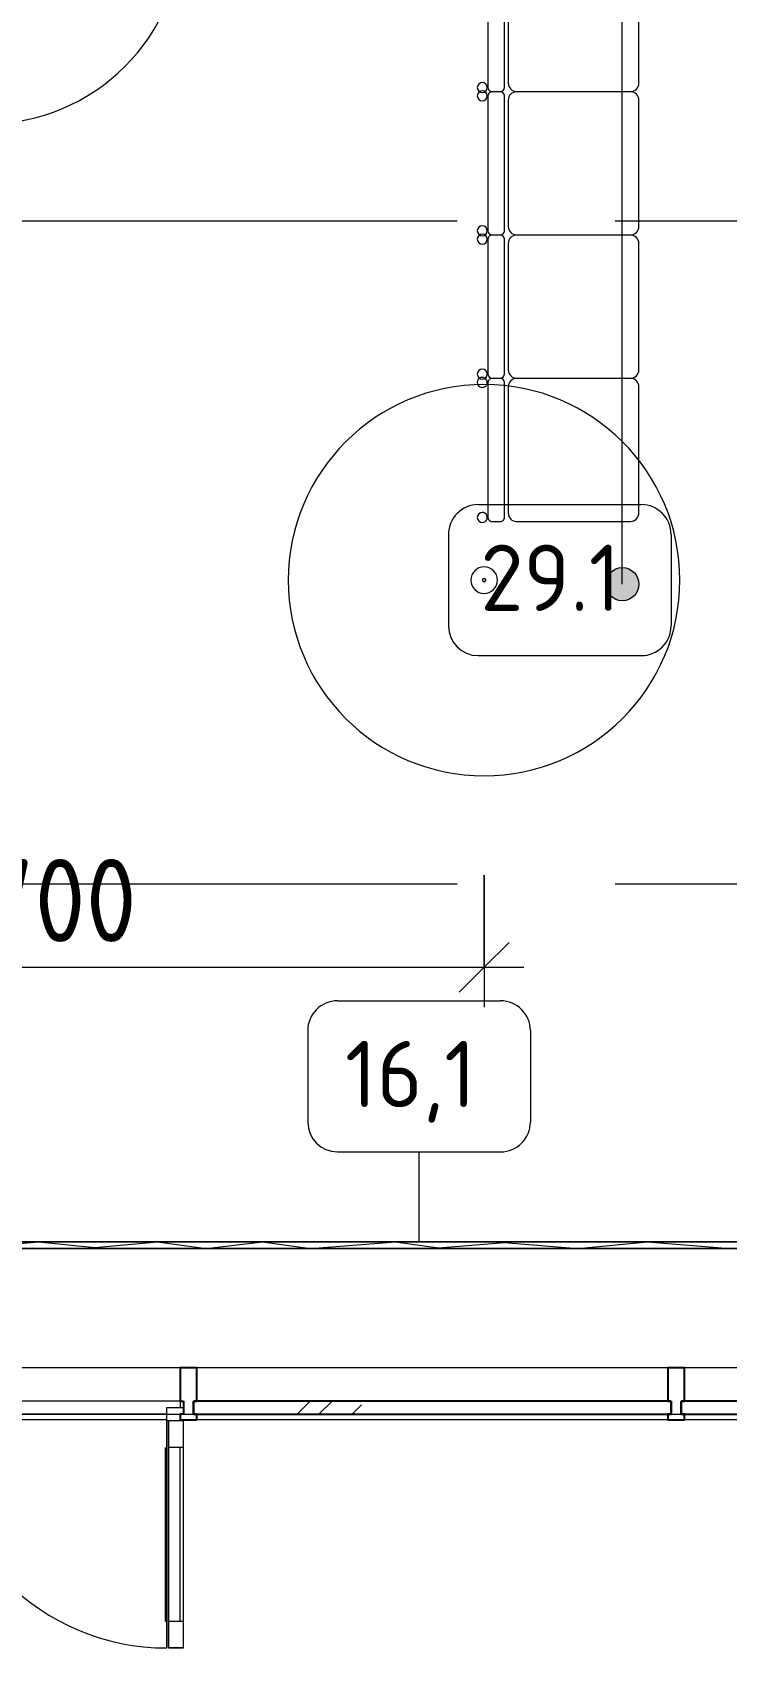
# Model space of a CAD drawing. Header units: millimetres. Extents: x 81566 to 292854, y -8553 to 29000.
# Drawn here: x 102160 to 104252, y 12690 to 17568 of the extents above; entities that cross this region are included whole.
import ezdxf

# ---------------------------------------------------------------- set-up
doc = ezdxf.new("R2010")
doc.units = ezdxf.units.MM
doc.linetypes.add('Осевая', pattern=[3175, 635, -476.25, 1587.5, -476.25])
for name, color, linetype, lineweight in [('A-ANNO-DIMS', 7, 'Continuous', 9), ('A-ANNO-DIMS-100', 7, 'Continuous', 9), ('A-DETL', 7, 'Continuous', 9), ('A-DETL-GENF', 7, 'Continuous', 9), ('A-GLAZ-CURT', 7, 'Continuous', 9), ('A-GLAZ-CURT-1', 7, 'Continuous', 25), ('A-GLAZ-CWMG', 7, 'Continuous', 9), ('A-GLAZ-CWMG-1', 7, 'Continuous', 25), ('G-ANNO-TEXT', 7, 'Continuous', 9), ('I-FURN-IDEN', 7, 'Continuous', 9), ('Оси-2', 7, 'Осевая', 9)]:
    doc.layers.add(name, color=color, linetype=linetype, lineweight=lineweight)
doc.layers.add('A-DOOR-1', color=7, linetype='Continuous', lineweight=9, true_color=0xc0c0c0)
doc.layers.add('I-FURN-1', color=9, linetype='Continuous', lineweight=9, true_color=0x808080)
doc.styles.add('GOST Common', font='GOST_Common.ttf', dxfattribs={"height": 200})
doc.styles.add('ISOCPEUR', font='isocpeur.ttf', dxfattribs={"width": 0.9, "height": 250})
doc.dimstyles.new('ISO-2_5_0_9К_БОЛЬШОЙ', dxfattribs={"dimscale": 304.8, "dimtxt": 248.995294, "dimasz": 0.492126, "dimexe": 0.393701, "dimexo": 0.984252, "dimgap": 0, "dimtad": 1, "dimdec": 0, "dimrnd": 10, "dimzin": 0, "dimdsep": 46, "dimtxsty": 'ISOCPEUR', "dimblk1": 'OBLIQUE', "dimblk2": 'OBLIQUE', "dimsah": 1, "dimcen": 0.09, "dimdle": 0.393701, "dimazin": 0, "dimtfac": 1, "dimtdec": 4, "dimtix": 1, "dimtmove": 0, "dimatfit": 3, "dimfxl": 1, "dimtvp": 1, "dimtolj": 1, "dimtzin": 0, "dimarcsym": 2})

# ---------------------------------------------------------------- blocks, each defined once
blk = doc.blocks.new('Стул Breuer - 1_188-26331327-План расстановки мебели и оборудования 2 этажа в осях 23-33')
at = {"layer": 'I-FURN-1'}
for p, q in [((-215.9, 215.9), (-215.9, -127)), ((190.5, 241.3), (-190.5, 241.3)), ((215.9, -127), (215.9, 215.9)), ((-215.9, -176.2), (-215.9, -200.8)), ((203.2, -163.5), (-203.2, -163.5)), ((-190.5, -152.4), (190.5, -152.4)), ((215.9, -200.8), (215.9, -176.2)), ((-203.2, -213.5), (203.2, -213.5))]:
    blk.add_line(p, q, dxfattribs=at)
for centre, radius, start, end in [((-190.5, 215.9), 25.4, 90, 180), ((190.5, 215.9), 25.4, 0, 90), ((-190.5, -127), 25.4, 180, 270), ((190.5, -127), 25.4, 270, 360), ((-203.2, -176.2), 12.7, 90, 180), ((203.2, -176.2), 12.7, 360, 90), ((-203.5, -230.6), 15.1, 360, 180), ((-203.5, -230.6), 15.1, 180, 360), ((-203.2, -200.8), 12.7, 180, 270), ((203.7, -230.6), 15.1, 360, 180), ((203.7, -230.6), 15.1, 180, 360), ((203.2, -200.8), 12.7, 270, 360)]:
    blk.add_arc(centre, radius, start, end, dxfattribs=at)
blk = doc.blocks.new('Стул Breuer - 1_188-V128-План расстановки мебели и оборудования 2 этажа в осях 23-33')
at = {"layer": 'I-FURN-1'}
for p, q in [((-215.9, 215.9), (-215.9, -127)), ((33.9, 241.3), (-190.5, 241.3)), ((189.4, 241.3), (33.9, 241.3)), ((215.9, -127), (215.9, 215.9)), ((-215.9, -176.2), (-215.9, -200.8)), ((-192.8, -163.5), (-203.2, -163.5)), ((203.2, -163.5), (-192.8, -163.5)), ((-190.5, -152.4), (190.5, -152.4)), ((215.9, -200.8), (215.9, -176.2)), ((-203.2, -213.5), (-196.3, -213.5)), ((-196.3, -213.5), (203.2, -213.5))]:
    blk.add_line(p, q, dxfattribs=at)
for centre, radius, start, end in [((-190.5, 215.9), 25.4, 90, 180), ((190.5, 215.9), 25.4, 60, 90), ((190.5, 215.9), 25.4, 0, 57.5821), ((-190.5, -127), 25.4, 180, 266.6966), ((190.5, -127), 25.4, 270, 360), ((-203.2, -176.2), 12.7, 90, 180), ((-190.5, -127), 25.4, 266.6966, 270), ((203.2, -176.2), 12.7, 60, 90), ((203.2, -176.2), 12.7, 15, 60), ((203.2, -176.2), 12.7, 360, 15), ((-203.5, -230.6), 15.1, 62.7143, 180), ((-203.5, -230.6), 15.1, 180, 300), ((-203.2, -200.8), 12.7, 180, 270), ((-203.5, -230.6), 15.1, 300.4793, 360), ((-203.5, -230.6), 15.1, 360, 53.9904), ((203.7, -230.6), 15.1, 150, 180), ((203.7, -230.6), 15.1, 180, 360), ((203.7, -230.6), 15.1, 360, 150), ((203.2, -200.8), 12.7, 270, 330), ((203.2, -200.8), 12.7, 330, 360)]:
    blk.add_arc(centre, radius, start, end, dxfattribs=at)
blk = doc.blocks.new('Мебель_универсальная - Штора-32477110-План расстановки мебели и оборудования 2 этажа в осях 23-33')
at = {"layer": 'I-FURN-1'}
for p, q in [((2205, 10), (-2205, 10)), ((-2205, 10), (-2205, -10)), ((-2205, -10), (-2205, 10)), ((-2205, 10), (2205, 10)), ((2205, -10), (2205, 10)), ((2205, 10), (2205, -10)), ((-2205, -10), (2205, -10)), ((2205, -10), (-2205, -10))]:
    blk.add_line(p, q, dxfattribs=at)
blk = doc.blocks.new('Дверь_Витражная_остекление_ - ВВ-22-32429667-План расстановки мебели и оборудования 2 этажа в осях 23-33')
at = {"layer": 'A-DETL-GENF'}
for p, q in [((-642.5, -20), (-687.5, -20)), ((-687.5, -710), (-687.5, -20)), ((-642.5, -20), (-687.5, -20)), ((-687.5, -20), (-687.5, -710)), ((-642.5, -710), (-642.5, -20)), ((-642.5, -710), (-642.5, -20)), ((692.5, -705), (692.5, -20)), ((692.5, -20), (692.5, -705)), ((737.5, -705), (737.5, -20)), ((737.5, -705), (737.5, -20)), ((-687.5, -100), (-642.5, -100)), ((-677.5, -630), (-677.5, -100)), ((-633.5, -630), (-633.5, -100)), ((683.5, -625), (683.5, -100)), ((737.5, -100), (692.5, -100)), ((727.5, -625), (727.5, -100)), ((-687.5, -630), (-642.5, -630)), ((737.5, -625), (692.5, -625)), ((-687.5, -710), (-642.5, -710)), ((-687.5, -710), (-642.5, -710)), ((737.5, -705), (692.5, -705)), ((692.5, -705), (737.5, -705))]:
    blk.add_line(p, q, dxfattribs=at)
at = {"layer": 'A-DOOR-1'}
for p, q in [((-737.5, 20), (-687.5, 20)), ((-687.5, 20), (-687.5, -20)), ((687.5, 20), (737.5, 20)), ((687.5, -20), (687.5, 20)), ((-737.5, -20), (-737.5, -17)), ((-687.5, -20), (-737.5, -20)), ((-687.5, -710), (-687.5, -20)), ((687.5, -705), (687.5, -20)), ((737.5, -20), (687.5, -20)), ((737.5, -17), (737.5, -20))]:
    blk.add_line(p, q, dxfattribs=at)
for centre, radius, start, end in [((-687.5, -20), 690, 270, 0), ((687.5, -20), 685, 180, 270)]:
    blk.add_arc(centre, radius, start, end, dxfattribs=at)
blk = doc.blocks.new('Системная панель - Стекло - 40мм-32427251-План расстановки мебели и оборудования 2 этажа в осях 23-33')
at = {"layer": 'A-GLAZ-CURT'}
h = blk.add_hatch(dxfattribs=at)
h.set_pattern_fill('FP_67', color=256, style=0, pattern_type=2)
h.set_pattern_definition([(45, (-104912.5, -13300), (-282.8427, 282.8427), [200, -600]), (45, (-105112.5, -13400), (-282.8427, 282.8427), [600, -200]), (45, (-104712.5, -13500), (-282.8427, 282.8427), [200, -600])])
h.paths.add_polyline_path([(-697.5, 0), (697.5, 0), (697.5, 40), (-697.5, 40)])
at = {"layer": 'A-GLAZ-CURT-1'}
for p, q in [((697.5, 40), (-697.5, 40)), ((-697.5, 40), (-697.5, 0)), ((697.5, 0), (697.5, 40)), ((-697.5, 0), (697.5, 0))]:
    blk.add_line(p, q, dxfattribs=at)
blk = doc.blocks.new('Прямоугольный импост - Импост структурный с накладкой - 160мм Темный-32427249-План расстановки мебели и оборудования 2 этажа в осях 23-33')
at = {"layer": 'A-GLAZ-CWMG'}
for p, q in [((105500, 13540), (104125, 13540)), ((105500, 13383), (104125, 13383))]:
    blk.add_line(p, q, dxfattribs=at)
blk = doc.blocks.new('Прямоугольный импост - Импост структурный с накладкой - 160мм Темный-32427025-План расстановки мебели и оборудования 2 этажа в осях 23-33')
at = {"layer": 'A-GLAZ-CWMG'}
for p, q in [((102605, 13540), (101150, 13540)), ((101150, 13420), (101150, 13440)), ((102605, 13440), (101150, 13440)), ((102605, 13440), (102605, 13420)), ((102565, 13400), (101190, 13400)), ((102565, 13383), (101190, 13383))]:
    blk.add_line(p, q, dxfattribs=at)
blk = doc.blocks.new('Системная панель - Стекло - 40мм-32427252-План расстановки мебели и оборудования 2 этажа в осях 23-33')
at = {"layer": 'A-GLAZ-CURT'}
h = blk.add_hatch(dxfattribs=at)
h.set_pattern_fill('FP_68', color=256, style=0, pattern_type=2)
h.set_pattern_definition([(45, (-103465, -13300), (-282.8427, 282.8427), [200, -600]), (45, (-103665, -13400), (-282.8427, 282.8427), [600, -200]), (45, (-103265, -13500), (-282.8427, 282.8427), [200, -600])])
h.paths.add_polyline_path([(-720, 0), (720, 0), (720, 40), (-720, 40)])
at = {"layer": 'A-GLAZ-CURT-1'}
for p, q in [((720, 40), (-720, 40)), ((-720, 40), (-720, 0)), ((-720, 0), (720, 0)), ((720, 0), (720, 40))]:
    blk.add_line(p, q, dxfattribs=at)
blk = doc.blocks.new('Прямоугольный импост - Импост структурный с накладкой - 160мм Темный-32427244-План расстановки мебели и оборудования 2 этажа в осях 23-33')
at = {"layer": 'A-GLAZ-CWMG-1'}
for p, q in [((-25, 0), (-25, 17)), ((-25, 17), (25, 17)), ((-15, 0), (-25, 0)), ((-15, -40), (-15, 0)), ((25, 0), (15, 0)), ((15, 0), (15, -40)), ((25, 17), (25, 0)), ((-25, -140), (-25, -40)), ((-25, -40), (-15, -40)), ((15, -40), (25, -40)), ((25, -40), (25, -140)), ((25, -140), (-25, -140))]:
    blk.add_line(p, q, dxfattribs=at)
blk = doc.blocks.new('Прямоугольный импост - Импост структурный с накладкой - 160мм Темный-32427250-План расстановки мебели и оборудования 2 этажа в осях 23-33')
at = {"layer": 'A-GLAZ-CWMG'}
for p, q in [((104075, 13540), (102655, 13540)), ((104075, 13383), (102655, 13383))]:
    blk.add_line(p, q, dxfattribs=at)
blk = doc.blocks.new('Прямоугольный импост - Импост структурный с накладкой - 160мм Темный-30755591-План расстановки мебели и оборудования 2 этажа в осях 23-33')
at = {"layer": 'A-GLAZ-CWMG-1'}
for p, q in [((-25, 0), (-25, 17)), ((-25, 17), (25, 17)), ((-15, 0), (-25, 0)), ((-15, -40), (-15, 0)), ((25, 0), (15, 0)), ((15, 0), (15, -40)), ((25, 17), (25, 0)), ((-25, -140), (-25, -40)), ((-25, -40), (-15, -40)), ((15, -40), (25, -40)), ((25, -40), (25, -140)), ((25, -140), (-25, -140))]:
    blk.add_line(p, q, dxfattribs=at)
blk = doc.blocks.new('Баффл акустический подвесной - 1180мм-V281-План расстановки мебели и оборудования 2 этажа в осях 23-33')
at = {"layer": 'I-FURN-1'}
for radius, start, end in [(590, 360, 180), (590, 0, 180), (590, 180, 360), (40, 0, 180), (40, 360, 180), (40, 180, 360), (40, 180, 360), (5, 360, 180), (5, 165, 180), (5, 180, 360), (5, 180, 300), (5, 150, 165), (5, 120, 150), (5, 60, 120), (5, 30, 60), (5, 15, 30), (5, 14.387, 15), (5, 0, 14.387), (590, 180, 360), (5, 300, 330), (5, 330, 345), (5, 345.613, 360), (5, 345, 345.613)]:
    blk.add_arc((0, 0), radius, start, end, dxfattribs=at)
blk = doc.blocks.new('Баффл акустический подвесной - 1180мм-V282-План расстановки мебели и оборудования 2 этажа в осях 23-33')
at = {"layer": 'I-FURN-1'}
for radius, start, end in [(590, 360, 180), (590, 0, 180), (590, 180, 360), (40, 0, 180), (40, 360, 180), (40, 180, 360), (40, 180, 360), (5, 360, 180), (5, 165, 180), (5, 180, 360), (5, 180, 300), (5, 150, 165), (5, 120, 150), (5, 60, 120), (5, 45, 60), (5, 30, 45), (5, 15, 30), (5, 0, 15), (590, 180, 360), (5, 300, 330), (5, 330, 360)]:
    blk.add_arc((0, 0), radius, start, end, dxfattribs=at)
blk = doc.blocks.new('Марка_Мебель - В прямоуг_Balcon_Марка-25523697-План расстановки мебели и оборудования 2 этажа в осях 23-33')
at = {"layer": 'I-FURN-IDEN'}
for p, q in [((-2.455, 2.278), (2.455, 2.278)), ((-3.355, 1.378), (-3.355, -1.384)), ((3.355, 1.378), (3.355, -1.378)), ((-2.461, -2.278), (2.455, -2.278))]:
    blk.add_line(p, q, dxfattribs=at)
for centre, radius, start, end in [((-2.455, 1.378), 0.9, 90, 180), ((2.455, 1.378), 0.9, 0, 90), ((-2.461, -1.384), 0.893, 180, 270), ((2.455, -1.378), 0.9, 270, 0)]:
    blk.add_arc(centre, radius, start, end, dxfattribs=at)
blk = doc.blocks.new('DIMBLOCK33-План расстановки мебели и оборудования 2 этажа в осях 23-33')
at = {"layer": 'A-ANNO-DIMS-100'}
for p, q in [((103521, 15026), (103521, 14628.3)), ((103521, 14748.3), (103521, 15026)), ((100821, 14868.9), (100821, 14628.3)), ((100821, 14748.3), (100821, 14868.9)), ((100701, 14748.3), (103641, 14748.3))]:
    blk.add_line(p, q, dxfattribs=at)
at = {"layer": 'A-ANNO-DIMS-100', "lineweight": 20}
for p, q in [((100821, 14748.3), (100896, 14823.3)), ((103521, 14748.3), (103596, 14823.3)), ((100821, 14748.3), (100746, 14673.3)), ((103521, 14748.3), (103446, 14673.3))]:
    blk.add_line(p, q, dxfattribs=at)
at = {"layer": 'A-ANNO-DIMS-100', "color": 0, "insert": (101855, 15074.9), "char_height": 250, "width": 758.478, "attachment_point": 1, "line_spacing_factor": 1.149209, "style": 'ISOCPEUR'}
blk.add_mtext('2700', dxfattribs=at)
blk = doc.blocks.new('_Oblique')
at = {"color": 0, "linetype": 'ByBlock', "lineweight": -2}
blk.add_line((-0.5, -0.5), (0.5, 0.5), dxfattribs=at)

msp = doc.modelspace()

# ---------------------------------------------------------------- hatches: boundary and pattern name
at = {"layer": 'G-ANNO-TEXT'}
h = msp.add_hatch(color=256, dxfattribs=at)
edge = h.paths.add_edge_path()
edge.add_arc((103937.5, 15903.9), 50, 0, 360)

# ---------------------------------------------------------------- linework, layer by layer
at = {"layer": 'A-DETL'}
for p, q in [((101997.3, 13903.7), (102178.6, 13920)), ((102178.6, 13920), (102347.8, 13903.2)), ((102347.8, 13903.2), (102537, 13920.2)), ((102537, 13920.2), (102683.8, 13900)), ((102683.8, 13900), (102853.1, 13920)), ((102853.1, 13920), (102998.3, 13900)), ((102998.3, 13900), (103254.4, 13920)), ((103254.4, 13920), (103383.2, 13902.3)), ((103383.2, 13902.3), (103582.6, 13917.8)), ((103582.6, 13917.8), (103803.8, 13900)), ((103803.8, 13900), (104013.3, 13920)), ((104013.3, 13920), (104261.5, 13900))]:
    msp.add_line(p, q, dxfattribs=at)
at = {"layer": 'G-ANNO-TEXT'}
msp.add_line((103937.5, 15903.9), (103937.5, 21847.2), dxfattribs=at)
msp.add_circle((103937.5, 15903.9), 50, dxfattribs=at)
at = {"layer": 'I-FURN-IDEN'}
msp.add_line((103325, 13920), (103325, 14191.5), dxfattribs=at)
at = {"layer": 'Оси-2'}
for p, q in [((84865.6, 17000), (122760, 17000)), ((84865.6, 15000), (122160, 15000)), ((84865.6, 13400), (119719, 13400))]:
    msp.add_line(p, q, dxfattribs=at)

# ---------------------------------------------------------------- block references
at = {"layer": 'A-DOOR-1'}
msp.add_blockref('Дверь_Витражная_остекление_ - ВВ-22-32429667-План расстановки мебели и оборудования 2 этажа в осях 23-33', (101877.5, 13400), dxfattribs=at)
at = {"layer": 'A-GLAZ-CURT'}
for name, p in [('Системная панель - Стекло - 40мм-32427252-План расстановки мебели и оборудования 2 этажа в осях 23-33', (103365, 13400)), ('Системная панель - Стекло - 40мм-32427251-План расстановки мебели и оборудования 2 этажа в осях 23-33', (104812.5, 13400))]:
    msp.add_blockref(name, p, dxfattribs=at)
at = {"layer": 'A-GLAZ-CWMG'}
for name in ['Прямоугольный импост - Импост структурный с накладкой - 160мм Темный-32427025-План расстановки мебели и оборудования 2 этажа в осях 23-33', 'Прямоугольный импост - Импост структурный с накладкой - 160мм Темный-32427250-План расстановки мебели и оборудования 2 этажа в осях 23-33', 'Прямоугольный импост - Импост структурный с накладкой - 160мм Темный-32427249-План расстановки мебели и оборудования 2 этажа в осях 23-33']:
    msp.add_blockref(name, (0, 0), dxfattribs=at)
at = {"layer": 'A-GLAZ-CWMG', "extrusion": (0, 0, -1), "rotation": 180}
for name, p in [('Прямоугольный импост - Импост структурный с накладкой - 160мм Темный-32427244-План расстановки мебели и оборудования 2 этажа в осях 23-33', (-102630, 13400)), ('Прямоугольный импост - Импост структурный с накладкой - 160мм Темный-30755591-План расстановки мебели и оборудования 2 этажа в осях 23-33', (-104100, 13400))]:
    msp.add_blockref(name, p, dxfattribs=at)
at = {"layer": 'I-FURN-1'}
for name, p in [('Баффл акустический подвесной - 1180мм-V281-План расстановки мебели и оборудования 2 этажа в осях 23-33', (102021, 17882)), ('Баффл акустический подвесной - 1180мм-V282-План расстановки мебели и оборудования 2 этажа в осях 23-33', (103521, 15916)), ('Мебель_универсальная - Штора-32477110-План расстановки мебели и оборудования 2 этажа в осях 23-33', (103325, 13910))]:
    msp.add_blockref(name, p, dxfattribs=at)
at = {"layer": 'I-FURN-1', "rotation": 269.9999999999994}
for name, p in [('Стул Breuer - 1_188-26331327-План расстановки мебели и оборудования 2 этажа в осях 23-33', (103746.1, 17605.4)), ('Стул Breuer - 1_188-26331327-План расстановки мебели и оборудования 2 этажа в осях 23-33', (103746.1, 17173.2)), ('Стул Breuer - 1_188-26331327-План расстановки мебели и оборудования 2 этажа в осях 23-33', (103746.1, 16741)), ('Стул Breuer - 1_188-V128-План расстановки мебели и оборудования 2 этажа в осях 23-33', (103746.1, 16308.8))]:
    msp.add_blockref(name, p, dxfattribs=at)
at = {"layer": 'I-FURN-IDEN', "xscale": 99.99999999999993, "yscale": 99.99999999999993, "zscale": 99.99999999999993}
for p in [(103749.1, 15916), (103325, 14419.3)]:
    msp.add_blockref('Марка_Мебель - В прямоуг_Balcon_Марка-25523697-План расстановки мебели и оборудования 2 этажа в осях 23-33', p, dxfattribs=at)

# ---------------------------------------------------------------- texts
at = {"layer": 'I-FURN-IDEN', "char_height": 200, "attachment_point": 1, "style": 'GOST Common'}
for s, insert, width in [('29.1', (103509.6, 16023.1), 545.147), ('16,1', (103102, 14526.3), 505.063)]:
    msp.add_mtext(s, dxfattribs=dict(at, insert=insert, width=width))

# ---------------------------------------------------------------- dimensions: what is measured, and where the dimension line sits
at = {"layer": 'A-ANNO-DIMS'}
dim = msp.add_linear_dim(base=(103521, 14748.3), p1=(100821, 15168.9), p2=(103521, 15326), dimstyle='ISO-2_5_0_9К_БОЛЬШОЙ', override={"dimpost": '<>', "dimfxl": 2704.566822}, dxfattribs=at)
dim.commit()
dim.dimension.update_dxf_attribs({"geometry": 'DIMBLOCK33-План расстановки мебели и оборудования 2 этажа в осях 23-33', "text_midpoint": (102171, 14873.3)})

doc.saveas('drawing.dxf')
